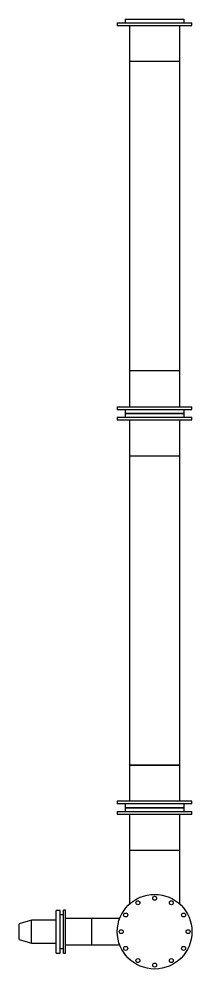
# Model space of a CAD drawing. Header units: inches. Extents: x -190 to 459, y -630 to 54.
# Drawn here: x -190.4 to -146.4, y -540.6 to -298.9 of the extents above; entities that cross this region are included whole.
import ezdxf

# ---------------------------------------------------------------- set-up
doc = ezdxf.new("R2010")
doc.units = ezdxf.units.IN
doc.header["$MEASUREMENT"] = 0

msp = doc.modelspace()

# ---------------------------------------------------------------- linework, layer by layer
at = {"color": 7, "linetype": 'Continuous', "lineweight": 25}
for p, q in [((-163.44, -298.9), (-163.44, -299.9)), ((-163.44, -298.9), (-148.44, -298.9)), ((-148.44, -299.9), (-148.44, -298.9)), ((-165.44, -299.9), (-165.44, -300.52)), ((-165.44, -299.9), (-146.44, -299.9)), ((-165.44, -300.52), (-146.44, -300.52)), ((-162.31, -300.52), (-162.31, -309.7)), ((-149.56, -309.7), (-149.56, -300.52)), ((-146.44, -300.52), (-146.44, -299.9)), ((-162.31, -309.7), (-162.31, -388.44)), ((-149.56, -309.7), (-162.31, -309.7)), ((-149.56, -388.44), (-149.56, -309.7)), ((-162.31, -388.44), (-162.31, -397.61)), ((-149.56, -388.44), (-162.31, -388.44)), ((-149.92, -388.44), (-162.31, -388.44)), ((-149.56, -388.44), (-149.92, -388.44)), ((-149.56, -397.61), (-149.56, -388.44)), ((-165.44, -397.61), (-165.44, -398.24)), ((-165.44, -397.61), (-156.38, -397.61)), ((-165.44, -398.24), (-156.38, -398.24)), ((-163.44, -398.24), (-163.44, -399.24)), ((-156.38, -397.61), (-146.44, -397.61)), ((-156.38, -398.24), (-146.44, -398.24)), ((-148.44, -399.24), (-148.44, -398.24)), ((-146.44, -398.24), (-146.44, -397.61)), ((-165.44, -400.24), (-165.44, -400.86)), ((-165.44, -400.24), (-146.44, -400.24)), ((-165.44, -400.86), (-146.44, -400.86)), ((-163.44, -399.24), (-163.44, -400.24)), ((-148.86, -399.24), (-163.44, -399.24)), ((-163.44, -399.24), (-148.44, -399.24)), ((-162.31, -400.86), (-162.31, -410.04)), ((-149.56, -410.04), (-149.56, -400.86)), ((-148.44, -399.24), (-148.86, -399.24)), ((-148.44, -400.24), (-148.44, -399.24)), ((-146.44, -400.86), (-146.44, -400.24)), ((-162.31, -410.04), (-162.31, -488.78)), ((-162.31, -410.04), (-149.56, -410.04)), ((-149.56, -488.78), (-149.56, -410.04)), ((-162.31, -488.78), (-162.31, -497.95)), ((-162.31, -488.78), (-149.56, -488.78)), ((-149.92, -488.78), (-162.31, -488.78)), ((-149.56, -488.78), (-149.92, -488.78)), ((-149.56, -497.95), (-149.56, -488.78)), ((-165.44, -497.95), (-165.44, -498.58)), ((-156.38, -497.95), (-165.44, -497.95)), ((-146.44, -497.95), (-156.38, -497.95)), ((-146.44, -498.58), (-146.44, -497.95)), ((-156.38, -498.58), (-165.44, -498.58)), ((-163.44, -498.58), (-163.44, -499.58)), ((-163.44, -499.58), (-163.44, -500.58)), ((-163.44, -499.58), (-148.44, -499.58)), ((-148.86, -499.58), (-163.44, -499.58)), ((-146.44, -498.58), (-156.38, -498.58)), ((-148.44, -499.58), (-148.86, -499.58)), ((-148.44, -499.58), (-148.44, -498.58)), ((-148.44, -500.58), (-148.44, -499.58)), ((-165.44, -500.58), (-165.44, -501.2)), ((-165.44, -500.58), (-156.38, -500.58)), ((-165.44, -501.2), (-156.38, -501.2)), ((-162.31, -501.2), (-162.31, -510.38)), ((-156.38, -500.58), (-146.44, -500.58)), ((-156.38, -501.2), (-146.44, -501.2)), ((-149.56, -510.38), (-149.56, -501.2)), ((-146.44, -501.2), (-146.44, -500.58)), ((-162.31, -510.38), (-162.31, -524.08)), ((-162.31, -510.38), (-149.56, -510.38)), ((-162.31, -510.38), (-155.94, -510.38)), ((-155.94, -510.38), (-149.56, -510.38)), ((-149.56, -524.08), (-149.56, -510.38)), ((-179.94, -525.7), (-181.03, -525.7)), ((-181.03, -536.56), (-181.03, -525.7)), ((-179.94, -536.56), (-179.94, -525.7)), ((-179.14, -526.88), (-179.94, -526.88)), ((-178.64, -525.63), (-179.14, -525.63)), ((-179.14, -531.13), (-179.14, -525.63)), ((-178.64, -531.13), (-178.64, -525.63)), ((-187.24, -528.2), (-190.44, -529.15)), ((-190.44, -533.1), (-190.44, -529.15)), ((-181.03, -528.2), (-187.24, -528.2)), ((-187.24, -534.05), (-187.24, -528.2)), ((-171.94, -527.82), (-178.64, -527.82)), ((-164.84, -527.82), (-171.94, -527.82)), ((-171.94, -529.76), (-171.94, -527.82)), ((-171.94, -534.44), (-171.94, -527.82)), ((-179.14, -536.63), (-179.14, -531.13)), ((-178.64, -536.63), (-178.64, -531.13)), ((-171.94, -534.44), (-171.94, -529.76)), ((-190.44, -533.1), (-187.24, -534.05)), ((-187.24, -534.05), (-181.03, -534.05)), ((-181.03, -536.56), (-179.94, -536.56)), ((-179.94, -535.38), (-179.14, -535.38)), ((-179.14, -536.63), (-178.64, -536.63)), ((-178.64, -534.44), (-171.94, -534.44)), ((-171.94, -534.44), (-164.84, -534.44))]:
    msp.add_line(p, q, dxfattribs=at)
for centre, radius in [((-155.94, -531.13), 9.5), ((-155.94, -522.63), 0.5), ((-160.19, -523.77), 0.5), ((-151.69, -523.77), 0.5), ((-163.3, -526.88), 0.5), ((-148.58, -526.88), 0.5), ((-164.44, -531.13), 0.5), ((-147.44, -531.13), 0.5), ((-163.3, -535.38), 0.5), ((-148.58, -535.38), 0.5), ((-160.19, -538.49), 0.5), ((-151.69, -538.49), 0.5), ((-155.94, -539.63), 0.5)]:
    msp.add_circle(centre, radius, dxfattribs=at)

doc.saveas('drawing.dxf')
